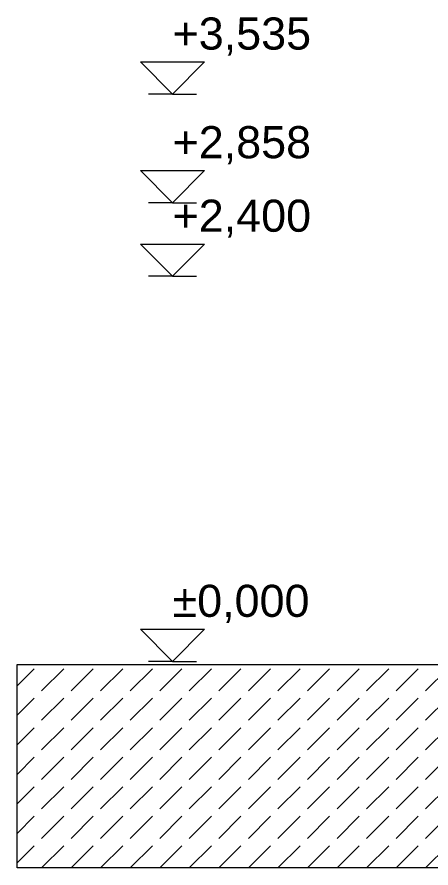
# Model space of a CAD drawing. Header units: millimetres. Extents: x 745166 to 884669, y -5000 to 15056.
# Drawn here: x 745166 to 747742, y -1288 to 4015 of the extents above; entities that cross this region are included whole.
import ezdxf

# ---------------------------------------------------------------- set-up
doc = ezdxf.new("R2010")
doc.units = ezdxf.units.MM
doc.header["$MEASUREMENT"] = 0
doc.layers.add('New_2D Drafting - General_Pen_No__1', color=7, linetype='Continuous', lineweight=13)
doc.layers.add('New_Dimensioning - General_Pen_No__1', color=7, linetype='Continuous', lineweight=13)
doc.layers.add('New_2D Drafting - General_Pen_No__61', color=7, linetype='Continuous', lineweight=20, true_color=0x6a6a6a)
doc.styles.add('GENERATED_STYLE_1', font='')
doc.styles.get('GENERATED_STYLE_1').set_extended_font_data('Arial')

msp = doc.modelspace()

# ---------------------------------------------------------------- hatches: boundary and pattern name
at = {"layer": 'New_2D Drafting - General_Pen_No__61', "linetype": 'Continuous', "lineweight": 20, "true_color": 0x6a6a6a}
h = msp.add_hatch(dxfattribs=at)
h.set_pattern_fill('Dashed_0001', color=251, style=0, pattern_type=2)
h.set_pattern_definition([(45, (0, 0), (-183.84776, 183.84776), [194.99999, -65]), (45, (7e-14, 183.85), (-183.84776, 183.84776), [194.99999, -65])])
h.paths.add_polyline_path([(745166.3, -20), (758990.7, -20), (758990.7, -1287.6), (745166.3, -1287.6)])

# ---------------------------------------------------------------- linework, layer by layer
at = {"layer": 'New_2D Drafting - General_Pen_No__1', "color": 7, "linetype": 'Continuous', "lineweight": 13, "flags": 128}
msp.add_lwpolyline([(745166.3, -20), (758990.7, -20), (758990.7, -1287.6), (745166.3, -1287.6)], close=True, dxfattribs=at)
at = {"layer": 'New_Dimensioning - General_Pen_No__1', "color": 7, "linetype": 'Continuous', "lineweight": 13}
for p, q in [((746133.9, 3535), (745933.9, 3735)), ((745933.9, 3735), (746333.9, 3735)), ((746333.9, 3735), (746133.9, 3535)), ((746133.9, 3535), (745983.9, 3535)), ((746133.9, 3535), (746283.9, 3535)), ((746133.9, 2858), (745933.9, 3058)), ((745933.9, 3058), (746333.9, 3058)), ((746333.9, 3058), (746133.9, 2858)), ((746133.9, 2858), (745983.9, 2858)), ((746133.9, 2858), (746283.9, 2858)), ((746133.9, 2400), (745933.9, 2600)), ((745933.9, 2600), (746333.9, 2600)), ((746333.9, 2600), (746133.9, 2400)), ((746133.9, 2400), (745983.9, 2400)), ((746133.9, 2400), (746283.9, 2400)), ((746133.9, 0), (745933.9, 200)), ((745933.9, 200), (746333.9, 200)), ((746333.9, 200), (746133.9, 0)), ((746133.9, 0), (745983.9, 0)), ((746133.9, 0), (746283.9, 0))]:
    msp.add_line(p, q, dxfattribs=at)

# ---------------------------------------------------------------- texts
at = {"layer": 'New_Dimensioning - General_Pen_No__1', "color": 7, "lineweight": 13, "char_height": 200, "attachment_point": 7, "style": 'GENERATED_STYLE_1'}
for s, insert in [('\\A1;{\\pql;\\fArial|b0|i0|c0|p34;+3,535}', (746133.9, 3775)), ('\\A1;{\\pql;\\fArial|b0|i0|c0|p34;+2,858}', (746133.9, 3098)), ('\\A1;{\\pql;\\fArial|b0|i0|c0|p34;+2,400}', (746133.9, 2640)), ('\\A1;{\\pql;\\fArial|b0|i0|c0|p34;±0,000}', (746133.9, 240))]:
    msp.add_mtext(s, dxfattribs=dict(at, insert=insert))

doc.saveas('drawing.dxf')
